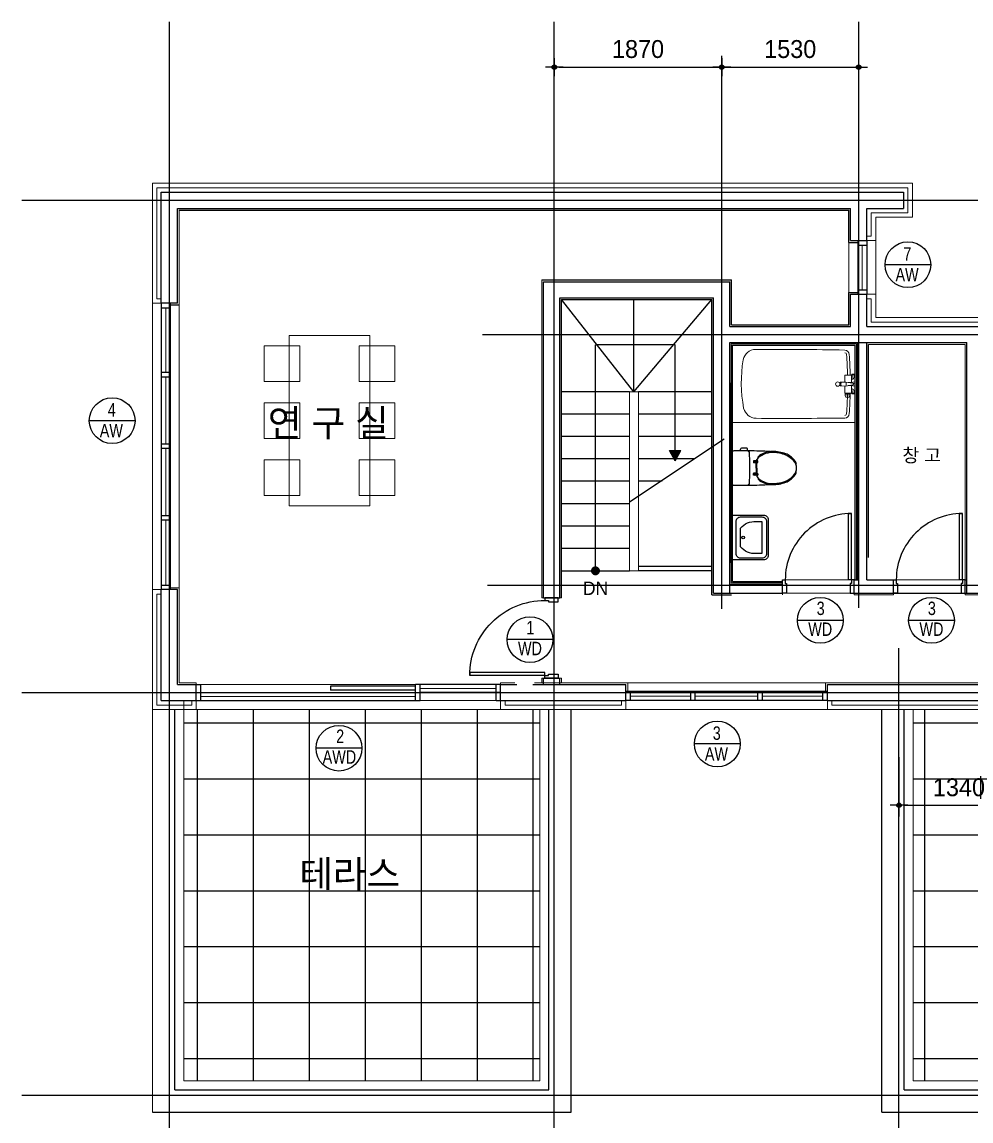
# Model space of a CAD drawing. Header units: millimetres. Extents: x 2237537 to 2823092, y 532110 to 734861.
# Drawn here: x 2414913 to 2425515, y 711177 to 723457 of the extents above; entities that cross this region are included whole.
import ezdxf
from ezdxf.enums import TextEntityAlignment as Align
from ezdxf.lldxf.tags import DXFTag

# ---------------------------------------------------------------- set-up
doc = ezdxf.new("R2010")
doc.units = ezdxf.units.MM
doc.header["$LTSCALE"] = 300
doc.header["$MEASUREMENT"] = 0
doc.layers.get('0').update_dxf_attribs({"lineweight": 0})
for name, color, linetype in [('2', 2, 'Continuous'), ('3', 3, 'Continuous'), ('5HAT', 5, 'Continuous'), ('6', 6, 'Continuous'), ("A'_CWAL", 2, 'Continuous'), ('CEN', 1, 'CEN'), ('COL', 2, 'Continuous'), ('DIM', 7, 'Continuous'), ('TEX', 3, 'Continuous'), ('TOILET', 6, 'Continuous'), ('WAL', 3, 'Continuous'), ('WID', 4, 'Continuous')]:
    doc.layers.add(name, color=color, linetype=linetype)
for name, color, linetype, lineweight in [('2D', 92, 'Continuous', 5), ('DOOR', 6, 'Continuous', 9), ('HH', 8, 'Continuous', 9), ('가구', 8, 'Continuous', 5), ('마감', 154, 'Continuous', 9), ('타이틀글자', 7, 'Continuous', 13)]:
    doc.layers.add(name, color=color, linetype=linetype, lineweight=lineweight)
doc.layers.add('면적', color=62, linetype='Continuous', plot=False)
doc.styles.get("Standard").update_dxf_attribs({"font": 'Expo M.ttf'})
doc.styles.add('울릉도', font='Expo M.ttf')
doc.styles.add('주열', font='Dotum.ttf')
doc.styles.add('휴먼세엑스포', font='Dotum.ttf')
tags = doc.linetypes.add('CEN', pattern=[62, 60, -1, 0, -1]).pattern_tags.tags
tags[10:11] = [DXFTag(74, 4), DXFTag(75, 0), DXFTag(340, '0'), DXFTag(46, 1.0), DXFTag(50, 0.0), DXFTag(44, 0.0), DXFTag(45, 0.0)]
tags[8:9] = [DXFTag(74, 4), DXFTag(75, 0), DXFTag(340, '0'), DXFTag(46, 1.0), DXFTag(50, 0.0), DXFTag(44, 0.0), DXFTag(45, 0.0)]
tags[6:7] = [DXFTag(74, 4), DXFTag(75, 0), DXFTag(340, '0'), DXFTag(46, 1.0), DXFTag(50, 0.0), DXFTag(44, 0.0), DXFTag(45, 0.0)]
tags[4:5] = [DXFTag(74, 4), DXFTag(75, 0), DXFTag(340, '0'), DXFTag(46, 1.0), DXFTag(50, 0.0), DXFTag(44, 0.0), DXFTag(45, 0.0)]
tags = doc.linetypes.add('HID', pattern=[2.3, 1.5, -0.8]).pattern_tags.tags
tags[6:7] = [DXFTag(74, 4), DXFTag(75, 0), DXFTag(340, '0'), DXFTag(46, 1.0), DXFTag(50, 0.0), DXFTag(44, 0.0), DXFTag(45, 0.0)]
tags[4:5] = [DXFTag(74, 4), DXFTag(75, 0), DXFTag(340, '0'), DXFTag(46, 1.0), DXFTag(50, 0.0), DXFTag(44, 0.0), DXFTag(45, 0.0)]
tags = doc.linetypes.add('HID3', pattern=[4.5, 3, -1.5]).pattern_tags.tags
tags[6:7] = [DXFTag(74, 4), DXFTag(75, 0), DXFTag(340, '0'), DXFTag(46, 1.0), DXFTag(50, 0.0), DXFTag(44, 0.0), DXFTag(45, 0.0)]
tags[4:5] = [DXFTag(74, 4), DXFTag(75, 0), DXFTag(340, '0'), DXFTag(46, 1.0), DXFTag(50, 0.0), DXFTag(44, 0.0), DXFTag(45, 0.0)]
tags = doc.linetypes.add('HIDDEN2', pattern=[4.7625, 3.175, -1.5875]).pattern_tags.tags
tags[6:7] = [DXFTag(74, 4), DXFTag(75, 0), DXFTag(340, '0'), DXFTag(46, 1.0), DXFTag(50, 0.0), DXFTag(44, 0.0), DXFTag(45, 0.0)]
tags[4:5] = [DXFTag(74, 4), DXFTag(75, 0), DXFTag(340, '0'), DXFTag(46, 1.0), DXFTag(50, 0.0), DXFTag(44, 0.0), DXFTag(45, 0.0)]
doc.dimstyles.new('CPDIM1', dxfattribs={"dimtxt": 3, "dimasz": 1, "dimexe": 1.25, "dimexo": 1, "dimgap": 1, "dimtad": 1, "dimdec": 0, "dimzin": 1, "dimdsep": 46, "dimtxsty": '휴먼세엑스포', "dimblk1": 'Z_DOT', "dimblk2": 'Z_DOT', "dimsah": 1, "dimcen": 2.5, "dimadec": 0, "dimazin": 0, "dimtfac": 1, "dimtdec": 0, "dimtix": 1, "dimtmove": 2, "dimatfit": 3, "dimldrblk": 'Z_DOT', "dimfxl": 1, "dimtolj": 1, "dimtzin": 1, "dimarcsym": 0})

# ---------------------------------------------------------------- blocks, each defined once
blk = doc.blocks.new('Z_DOT')
at = {"layer": 'DIM', "color": 7}
for p, q in [((-2, 0), (2, 0)), ((0, -2), (0, 2))]:
    blk.add_line(p, q, dxfattribs=at)
for radius in [0.5, 0.25]:
    blk.add_circle((0, 0), radius, dxfattribs=at)
blk = doc.blocks.new('*D52')
at = {"layer": 'DEFPOINTS', "color": 0}
for p in [(2424260, 722952), (2422730, 722247), (2424260, 722247)]:
    blk.add_point(p, dxfattribs=at)
at = {"layer": 'DIM', "color": 0, "lineweight": -2}
for p, q in [((2422730, 722347), (2422730, 723077)), ((2424260, 722347), (2424260, 723077)), ((2422780, 722952), (2424210, 722952))]:
    blk.add_line(p, q, dxfattribs=at)
at = {"layer": 'DIM', "color": 0, "lineweight": -2, "xscale": 50, "yscale": 50, "zscale": 50, "rotation": 180}
blk.add_blockref('Z_DOT', (2422730, 722952), dxfattribs=at)
at = {"layer": 'DIM', "color": 0, "lineweight": -2, "xscale": 50, "yscale": 50, "zscale": 50}
blk.add_blockref('Z_DOT', (2424260, 722952), dxfattribs=at)
at = {"layer": 'DIM', "color": 0, "insert": (2423495, 723153), "char_height": 200, "attachment_point": 5, "style": '휴먼세엑스포'}
blk.add_mtext('\\A1;1530', dxfattribs=at)
blk = doc.blocks.new('*D53')
at = {"layer": 'DEFPOINTS', "color": 0}
for p in [(2422730, 722952), (2420860, 722247), (2422730, 722247)]:
    blk.add_point(p, dxfattribs=at)
at = {"layer": 'DIM', "color": 0, "lineweight": -2}
for p, q in [((2420860, 722347), (2420860, 723077)), ((2422730, 722347), (2422730, 723077)), ((2420910, 722952), (2422680, 722952))]:
    blk.add_line(p, q, dxfattribs=at)
at = {"layer": 'DIM', "color": 0, "lineweight": -2, "xscale": 50, "yscale": 50, "zscale": 50, "rotation": 180}
blk.add_blockref('Z_DOT', (2420860, 722952), dxfattribs=at)
at = {"layer": 'DIM', "color": 0, "lineweight": -2, "xscale": 50, "yscale": 50, "zscale": 50}
blk.add_blockref('Z_DOT', (2422730, 722952), dxfattribs=at)
at = {"layer": 'DIM', "color": 0, "insert": (2421795, 723153), "char_height": 200, "attachment_point": 5, "style": '휴먼세엑스포'}
blk.add_mtext('\\A1;1870', dxfattribs=at)
blk = doc.blocks.new('*D14')
at = {"layer": 'DEFPOINTS', "color": 0}
for p in [(2424710, 715343), (2426050, 715343), (2426050, 714705)]:
    blk.add_point(p, dxfattribs=at)
at = {"layer": 'DIM', "color": 0, "lineweight": -2}
for p, q in [((2424710, 715243), (2424710, 714580)), ((2426050, 715243), (2426050, 714580)), ((2424760, 714705), (2426000, 714705))]:
    blk.add_line(p, q, dxfattribs=at)
at = {"layer": 'DIM', "color": 0, "lineweight": -2, "xscale": 50, "yscale": 50, "zscale": 50, "rotation": 180}
blk.add_blockref('Z_DOT', (2424710, 714705), dxfattribs=at)
at = {"layer": 'DIM', "color": 0, "lineweight": -2, "xscale": 50, "yscale": 50, "zscale": 50}
blk.add_blockref('Z_DOT', (2426050, 714705), dxfattribs=at)
at = {"layer": 'DIM', "color": 0, "insert": (2425380, 714905), "char_height": 200, "attachment_point": 5, "style": '휴먼세엑스포'}
blk.add_mtext('\\A1;1340', dxfattribs=at)

msp = doc.modelspace()

# ---------------------------------------------------------------- hatches: boundary and pattern name
at = {"layer": '5HAT'}
h = msp.add_hatch(dxfattribs=at)
h.set_pattern_fill('NET', color=256, scale=5000, style=0)
h.paths.add_polyline_path([(2420699.7, 715774.4), (2420259.7, 715774.4), (2416859.7, 715774.4), (2416719.7, 715774.4), (2416719.7, 711624.4), (2420699.7, 711624.4)])
h.paths.add_polyline_path([(2418198.6, 715342.3, -1), (2418709.9, 715342.3, -1)], flags=16)
h.paths.add_polyline_path([(2418234.6, 715132.1), (2418700.5, 715132.1), (2418700.5, 715357.1), (2418234.6, 715357.1)], flags=24)
h.paths.add_polyline_path([(2418384.6, 715362.8), (2418559, 715362.8), (2418559, 715593.4), (2418384.6, 715593.4)], flags=8)
h.paths.add_polyline_path([(2417931.4, 713696.3), (2419240.9, 713696.3), (2419240.9, 714168.8), (2417931.4, 714168.8)], flags=24)
h = msp.add_hatch(dxfattribs=at)
h.set_pattern_fill('NET', color=256, scale=5000, style=0)
h.paths.add_polyline_path([(2424869.7, 711624.4), (2429249.7, 711624.4), (2429249.7, 715774.4), (2428704.7, 715774.4), (2426904.7, 715774.4), (2424869.7, 715774.4)])
h.paths.add_polyline_path([(2427833.8, 715369.2, -1), (2428345.1, 715369.2, -1)], flags=16)
h.paths.add_polyline_path([(2427447.6, 715055.4), (2428161.7, 715055.4), (2428161.7, 714755.1), (2427447.6, 714755.1)], flags=24)
h.paths.add_polyline_path([(2425027.2, 715055.4), (2425732.1, 715055.4), (2425732.1, 714755.1), (2425027.2, 714755.1)], flags=24)
h.paths.add_polyline_path([(2427913.3, 715145.8), (2428260.4, 715145.8), (2428260.4, 715370.8), (2427913.3, 715370.8)], flags=24)
h.paths.add_polyline_path([(2428020.7, 715390.7), (2428152.1, 715390.7), (2428152.1, 715615.7), (2428020.7, 715615.7)], flags=8)
h.paths.add_polyline_path([(2426540.4, 713696.3), (2427849.9, 713696.3), (2427849.9, 714168.8), (2426540.4, 714168.8)], flags=24)
at = {"layer": '6', "ltscale": 10000}
h = msp.add_hatch(color=256, dxfattribs=at)
h.paths.add_polyline_path([(2422209.7, 718552.7), (2422209.7, 718667), (2422273.7, 718667)])
h.paths.add_polyline_path([(2422145.6, 718667), (2422209.7, 718667), (2422209.7, 718552.7)])

# ---------------------------------------------------------------- linework, layer by layer
at = {"ltscale": 10000}
for p, q in [((2421699.7, 719324.4), (2421699.7, 717324.4)), ((2421699.7, 719324.4), (2421799.7, 719324.4)), ((2421799.7, 719324.4), (2421799.7, 717324.4)), ((2421699.7, 717324.4), (2421799.7, 717324.4)), ((2423409.7, 717074.4), (2423409.7, 717224.4)), ((2423439.7, 717224.4), (2424179.7, 717224.4)), ((2424649.7, 717074.4), (2424649.7, 717224.4)), ((2424679.7, 717224.4), (2425419.7, 717224.4)), ((2424164.7, 717074.4), (2423454.7, 717074.4)), ((2425404.7, 717074.4), (2424694.7, 717074.4))]:
    msp.add_line(p, q, dxfattribs=at)
at = {"ltscale": 10000, "const_width": 50}
msp.add_lwpolyline([(2421344.7, 717324.4, -1), (2421294.7, 717324.4, -1)], format="xyb", close=True, dxfattribs=at)
at = {"layer": '2'}
msp.add_line((2424759.7, 721554.4), (2424759.7, 721374.4), dxfattribs=at)
at = {"layer": '2D', "lineweight": 9, "ltscale": 10}
for p, q in [((2424104.3, 719433.4), (2424104.3, 719508.1)), ((2424175.1, 719511.1), (2424107.3, 719511.1)), ((2424178.1, 719429.7), (2424178.1, 719508.1)), ((2424178.1, 719490.5), (2424183.1, 719490.5)), ((2424178.1, 719460.5), (2424183.1, 719460.5)), ((2424181.5, 719521.1), (2424214.7, 719521.1)), ((2424181.5, 719521.1), (2424181.5, 719501.2)), ((2424181.5, 719501.2), (2424188.6, 719501.2)), ((2424183.1, 719460.5), (2424183.1, 719490.5)), ((2424183.1, 719485.5), (2424183.6, 719485.5)), ((2424183.1, 719465.5), (2424183.6, 719465.5)), ((2424188.6, 719490.5), (2424188.6, 719503.2)), ((2424208.6, 719490.5), (2424208.6, 719503.2)), ((2424208.6, 719501.2), (2424214.7, 719501.2)), ((2424214.7, 719501.2), (2424214.7, 719521.1)), ((2424056.3, 719431.9), (2424115.1, 719433.7)), ((2424056.3, 719390.3), (2424115.1, 719388.5)), ((2424104.3, 719314.1), (2424104.3, 719388.8)), ((2424192.6, 719420.6), (2424115.5, 719433.7)), ((2424192.6, 719401.6), (2424115.5, 719388.5)), ((2424143.4, 719429), (2424165.2, 719429)), ((2424143.4, 719393.2), (2424165.2, 719393.2)), ((2424166.2, 719428), (2424219.7, 719435.3)), ((2424166.2, 719428), (2424166.2, 719425.1)), ((2424166.2, 719397.1), (2424166.2, 719394.2)), ((2424166.2, 719394.2), (2424219.7, 719386.9)), ((2424168.2, 719424.8), (2424168.2, 719426)), ((2424168.2, 719396.2), (2424168.2, 719397.4)), ((2424178.1, 719314.1), (2424178.1, 719392.6)), ((2424178.1, 719361.7), (2424183.1, 719361.7)), ((2424178.1, 719331.7), (2424183.1, 719331.7)), ((2424192.6, 719423.6), (2424181.4, 719422.6)), ((2424192.6, 719398.6), (2424181.4, 719399.7)), ((2424183.1, 719361.7), (2424183.1, 719331.7)), ((2424183.1, 719356.7), (2424183.6, 719356.7)), ((2424183.1, 719336.7), (2424183.6, 719336.7)), ((2424188.6, 719331.7), (2424188.6, 719319)), ((2424208.6, 719331.7), (2424208.6, 719319)), ((2424175.1, 719311.1), (2424107.3, 719311.1)), ((2424109, 719281.9), (2424109, 719303.1)), ((2424159.8, 719292.3), (2424109, 719292.3)), ((2424156.8, 719306.1), (2424112, 719306.1)), ((2424117, 719306.1), (2424117, 719311.1)), ((2424151.8, 719266.1), (2424117, 719266.1)), ((2424151.8, 719306.1), (2424151.8, 719311.1)), ((2424159.8, 719281.9), (2424159.8, 719303.1)), ((2424181.5, 719321.1), (2424181.5, 719301.2)), ((2424181.5, 719321.1), (2424188.6, 719321.1)), ((2424181.5, 719301.2), (2424214.7, 719301.2)), ((2424208.6, 719321.1), (2424214.7, 719321.1)), ((2424214.7, 719301.2), (2424214.7, 719321.1)), ((2422849.7, 718983.4), (2424219.7, 718983.4))]:
    msp.add_line(p, q, dxfattribs=at)
msp.add_circle((2424026.2, 719411.1), 25, dxfattribs=at)
for centre, radius, start, end in [((2423114.6, 719649.2), 150, 92.46785, 167.25293), ((2423177.7, 667080.6), 52718.5, 88.99268, 90.07556), ((2424104.5, 719740.9), 50, 0, 90), ((2424104.5, 719740.9), 20, 0, 90), ((2417674.7, 719310.8), 6464.1, 1.77627, 3.81591), ((2417704.7, 719310.8), 6464.1, 1.77627, 3.81591), ((2424559.4, 719430.7), 1610.9, 171.01565, 190.38749), ((2424107.3, 719508.1), 3, 90, 180), ((2424175.1, 719508.1), 3, 0, 90), ((2424183.6, 719490.5), 25, 270, 0), ((2424183.6, 719490.5), 5, 270, 0), ((2424198.6, 719503.2), 10, 0, 180), ((2424219.7, 719501.2), 5, 180, 270), ((2424163.4, 719411.1), 112.9, 171.28929, 188.71071), ((2424056.6, 719426.9), 5, 93.71615, 165.30388), ((2424056.6, 719395.3), 5, 194.69612, 266.28385), ((2424179.8, 719411.1), 117.6, 171.46671, 188.53329), ((2424068.3, 719427.3), 5, 93.71615, 165.30388), ((2424068.3, 719394.9), 5, 194.69612, 266.28385), ((2424115.3, 719430.7), 3, 86.77371, 93.71615), ((2424115.3, 719391.5), 3, 266.28385, 273.22629), ((2424043.6, 719411), 75.4, 343.51376, 16.82486), ((2424165.2, 719426), 3, 0, 90), ((2424165.2, 719396.2), 3, 270, 0), ((2424183.6, 719331.7), 25, 0, 90), ((2424183.6, 719331.7), 5, 0, 90), ((2424192.6, 719411.1), 12.5, 270, 101.08011), ((2424192.6, 719411.1), 9.53, 270, 90), ((2424107.3, 719314.1), 3, 180, 270), ((2424112, 719303.1), 3, 90, 180), ((2424138.9, 719287.1), 30.3, 189.81463, 223.80775), ((2417674.7, 719511.5), 6464.1, 356.18409, 358.22373), ((2424129.9, 719287.1), 30.3, 316.19225, 350.18537), ((2417704.7, 719511.2), 6464.1, 356.18409, 358.22373), ((2424156.8, 719303.1), 3, 0, 90), ((2424175.1, 719314.1), 3, 270, 0), ((2424198.6, 719319), 10, 180, 0), ((2424219.7, 719321.1), 5, 90, 180), ((2424219.7, 719301.2), 5, 180, 270), ((2423120, 719178.4), 150, 194.74313, 267.59012), ((2423479.1, 771157.3), 52130, 269.59834, 270.68731), ((2424104.5, 719081.3), 20, 270, 0), ((2424104.5, 719081), 50, 270, 0)]:
    msp.add_arc(centre, radius, start, end, dxfattribs=at)
at = {"layer": '3'}
for p, q in [((2424249.7, 717224.4), (2424249.7, 719874.4)), ((2424349.7, 717224.4), (2424349.7, 719874.4)), ((2422819.7, 717174.4), (2423409.7, 717174.4)), ((2423409.7, 717074.4), (2423409.7, 717174.4)), ((2424209.7, 717224.4), (2424249.7, 717224.4)), ((2424349.7, 717224.4), (2424649.7, 717224.4)), ((2424649.7, 717074.4), (2424649.7, 717174.4)), ((2425449.7, 717224.4), (2425469.7, 717224.4)), ((2422819.7, 717074.4), (2423409.7, 717074.4)), ((2424209.7, 717074.4), (2425469.7, 717074.4))]:
    msp.add_line(p, q, dxfattribs=at)
at = {"layer": '6', "ltscale": 10000}
for p, q in [((2416669.7, 721354.4), (2424149.7, 721354.4)), ((2424149.7, 720994.4), (2424149.7, 721354.4)), ((2424149.7, 720994.4), (2424249.7, 720994.4)), ((2420719.7, 720574.4), (2422839.7, 720574.4)), ((2422839.7, 720074.4), (2422839.7, 720574.4)), ((2420939.7, 720354.4), (2422619.7, 720354.4)), ((2420939.7, 717023.9), (2420939.7, 720354.4)), ((2421749.7, 719324.4), (2421749.7, 720354.4)), ((2424149.7, 720434.4), (2424249.7, 720434.4)), ((2424149.7, 720074.4), (2424149.7, 720434.4)), ((2416669.7, 720294.4), (2416569.7, 720294.4)), ((2422839.7, 720074.4), (2424149.7, 720074.4)), ((2421319.7, 717324.4), (2421319.7, 719849.4)), ((2422209.7, 719849.4), (2421319.7, 719849.4)), ((2422209.7, 718552.7), (2422209.7, 719849.4)), ((2422849.7, 717204.4), (2422849.7, 719844.4)), ((2422849.7, 719844.4), (2424219.7, 719844.4)), ((2424219.7, 717224.4), (2424219.7, 719844.4)), ((2424369.7, 717474.4), (2424369.7, 719854.4)), ((2421699.7, 719324.4), (2420939.7, 719324.4)), ((2422619.7, 719324.4), (2421799.7, 719324.4)), ((2421699.7, 719074.4), (2420939.7, 719074.4)), ((2422619.7, 719074.4), (2421799.7, 719074.4)), ((2421699.7, 718824.4), (2420939.7, 718824.4)), ((2421699.7, 718096.6), (2422757.8, 718799.9)), ((2422619.7, 718824.4), (2421799.7, 718824.4)), ((2422209.7, 718552.7), (2422145.6, 718667)), ((2422145.6, 718667), (2422273.7, 718667)), ((2422209.7, 718552.7), (2422273.7, 718667)), ((2421699.7, 718574.4), (2420939.7, 718574.4)), ((2422418.6, 718574.4), (2421799.7, 718574.4)), ((2421699.7, 718324.4), (2420939.7, 718324.4)), ((2422065.7, 718324.4), (2421799.7, 718324.4)), ((2421699.7, 718074.4), (2420939.7, 718074.4)), ((2421699.7, 717824.4), (2420939.7, 717824.4)), ((2421699.7, 717574.4), (2420939.7, 717574.4)), ((2422619.7, 717374.4), (2421799.7, 717374.4)), ((2420939.7, 717324.4), (2421699.7, 717324.4)), ((2422619.7, 717324.4), (2421799.7, 717324.4)), ((2422849.7, 717204.4), (2423409.7, 717204.4)), ((2416619.7, 711524.4), (2416619.7, 715774.4)), ((2420799.7, 711524.4), (2420799.7, 715774.4)), ((2421049.7, 711274.4), (2421049.7, 715774.4)), ((2424519.7, 711274.4), (2424519.7, 715774.4)), ((2424769.7, 711524.4), (2424769.7, 715774.4)), ((2416619.7, 711524.4), (2420799.7, 711524.4)), ((2424769.7, 711524.4), (2429349.7, 711524.4)), ((2416369.7, 711274.4), (2421049.7, 711274.4)), ((2424519.7, 711274.4), (2429599.7, 711274.4))]:
    msp.add_line(p, q, dxfattribs=at)
at = {"layer": '6'}
for q in [(2420939.7, 720354.4), (2422619.7, 720354.4)]:
    msp.add_line((2421749.7, 719324.4), q, dxfattribs=at)
at = {"layer": "A'_CWAL"}
for p, q in [((2416469.7, 721554.4), (2424759.7, 721554.4)), ((2416469.7, 720314.4), (2416469.7, 721554.4)), ((2416649.7, 721374.4), (2424169.7, 721374.4)), ((2416649.7, 720314.4), (2416649.7, 721374.4)), ((2424169.7, 721014.4), (2424169.7, 721374.4)), ((2424349.7, 721374.4), (2424759.7, 721374.4)), ((2424349.7, 721014.4), (2424349.7, 721374.4)), ((2424169.7, 721014.4), (2424349.7, 721014.4)), ((2420739.7, 717023.9), (2420739.7, 720554.4)), ((2420739.7, 720554.4), (2422819.7, 720554.4)), ((2422819.7, 720054.4), (2422819.7, 720554.4)), ((2416649.7, 720314.4), (2416469.7, 720314.4)), ((2420919.7, 720374.4), (2422639.7, 720374.4)), ((2420919.7, 717023.9), (2420919.7, 720374.4)), ((2422639.7, 717074.4), (2422639.7, 720374.4)), ((2424169.7, 720414.4), (2424349.7, 720414.4)), ((2424169.7, 720054.4), (2424169.7, 720414.4)), ((2424349.7, 720054.4), (2424349.7, 720414.4)), ((2422819.7, 720054.4), (2424169.7, 720054.4)), ((2424349.7, 720054.4), (2429499.7, 720054.4)), ((2422819.7, 719874.4), (2425469.7, 719874.4)), ((2422819.7, 717074.4), (2422819.7, 719874.4)), ((2425469.7, 717074.4), (2425469.7, 719874.4)), ((2422819.7, 719424.4), (2422819.7, 717414.4)), ((2422819.7, 717324.4), (2422819.7, 719424.4)), ((2416469.7, 715874.4), (2416469.7, 717114.4)), ((2416649.7, 717114.4), (2416469.7, 717114.4)), ((2416649.7, 716054.4), (2416649.7, 717114.4)), ((2422639.7, 717074.4), (2422819.7, 717074.4)), ((2425469.7, 717074.4), (2425959.7, 717074.4)), ((2416649.7, 716054.4), (2416859.7, 716054.4)), ((2416859.7, 715874.4), (2416859.7, 716054.4)), ((2420259.7, 715874.4), (2420259.7, 716054.4)), ((2420259.7, 716054.4), (2420439.7, 716054.4)), ((2420619.7, 716054.4), (2421659.7, 716054.4)), ((2420739.7, 716054.4), (2420739.7, 716123.9)), ((2420919.7, 716054.4), (2420919.7, 716123.9)), ((2421659.7, 715874.4), (2421659.7, 716054.4)), ((2423909.7, 715874.4), (2423909.7, 716054.4)), ((2423909.7, 716054.4), (2425959.7, 716054.4)), ((2416469.7, 715874.4), (2416859.7, 715874.4)), ((2420259.7, 715874.4), (2421659.7, 715874.4)), ((2423909.7, 715874.4), (2426904.7, 715874.4))]:
    msp.add_line(p, q, dxfattribs=at)
at = {"layer": 'CEN'}
for p, q in [((2416559.7, 709563.1), (2416559.7, 723456.6)), ((2420859.7, 715434.5), (2420859.7, 723456.6)), ((2424259.7, 716909.8), (2424259.7, 723456.6)), ((2424259.7, 719657.5), (2424259.7, 723456.6)), ((2422729.7, 716900.9), (2422729.7, 722347.2)), ((2414913.4, 721464.4), (2431111.7, 721464.4)), ((2420059.2, 719964.4), (2431147.5, 719964.4)), ((2420112.1, 717164.4), (2426587.1, 717164.4)), ((2420859.7, 709563.1), (2420859.7, 716459.6)), ((2424709.7, 709563.1), (2424709.7, 716459.6)), ((2414913.4, 715964.4), (2431111.7, 715964.4)), ((2414913.4, 711464.4), (2431111.7, 711464.4))]:
    msp.add_line(p, q, dxfattribs=at)
at = {"layer": 'COL', "ltscale": 10000}
for p, q in [((2420739.7, 717023.9), (2420919.7, 717023.9)), ((2420739.7, 716123.9), (2420919.7, 716123.9))]:
    msp.add_line(p, q, dxfattribs=at)
at = {"layer": 'DOOR'}
for p, q in [((2416369.7, 721654.4), (2424859.7, 721654.4)), ((2416369.7, 720314.4), (2416369.7, 721654.4)), ((2416419.7, 721604.4), (2424809.7, 721604.4)), ((2416419.7, 720364.4), (2416419.7, 721604.4)), ((2424809.7, 721604.4), (2424809.7, 721324.4)), ((2424859.7, 721654.4), (2424859.7, 721274.4)), ((2416669.7, 720294.4), (2416669.7, 721354.4)), ((2424399.7, 721324.4), (2424809.7, 721324.4)), ((2424399.7, 721064.4), (2424399.7, 721324.4)), ((2424449.7, 721274.4), (2424859.7, 721274.4)), ((2424449.7, 721014.4), (2424449.7, 721274.4)), ((2424349.7, 721064.4), (2424399.7, 721064.4)), ((2424349.7, 721014.4), (2424449.7, 721014.4)), ((2420719.7, 717023.9), (2420719.7, 720574.4)), ((2416469.7, 720314.4), (2416369.7, 720314.4)), ((2416469.7, 720364.4), (2416419.7, 720364.4)), ((2424349.7, 720414.4), (2424449.7, 720414.4)), ((2424349.7, 720364.4), (2424399.7, 720364.4)), ((2424399.7, 720104.4), (2424399.7, 720364.4)), ((2424449.7, 720154.4), (2424449.7, 720414.4)), ((2424399.7, 720104.4), (2429549.7, 720104.4)), ((2424449.7, 720154.4), (2429599.7, 720154.4)), ((2424369.7, 719854.4), (2425449.7, 719854.4)), ((2425449.7, 717224.4), (2425449.7, 719854.4)), ((2416669.7, 717134.4), (2416569.7, 717134.4)), ((2416669.7, 716074.4), (2416669.7, 717134.4)), ((2416369.7, 715774.4), (2416369.7, 717114.4)), ((2416469.7, 717114.4), (2416369.7, 717114.4)), ((2416419.7, 715824.4), (2416419.7, 717064.4)), ((2416469.7, 717064.4), (2416419.7, 717064.4)), ((2420739.7, 717023.9), (2420719.7, 717023.9)), ((2420919.7, 717023.9), (2420939.7, 717023.9)), ((2423409.7, 717074.4), (2423409.7, 717054.4)), ((2424209.7, 717074.4), (2424209.7, 717054.4)), ((2424209.7, 717054.4), (2424649.7, 717054.4)), ((2424649.7, 717074.4), (2424649.7, 717054.4)), ((2425449.7, 717074.4), (2425449.7, 717054.4)), ((2425449.7, 717054.4), (2425939.7, 717054.4)), ((2416669.7, 716074.4), (2416859.7, 716074.4)), ((2416859.7, 716074.4), (2416859.7, 716054.4)), ((2420259.7, 716054.4), (2420259.7, 716074.4)), ((2420259.7, 716074.4), (2420419.7, 716074.4)), ((2420639.7, 716074.4), (2421679.7, 716074.4)), ((2420719.7, 716074.4), (2420719.7, 716123.9)), ((2420739.7, 716123.9), (2420719.7, 716123.9)), ((2420919.7, 716123.9), (2420939.7, 716123.9)), ((2420939.7, 716074.4), (2420939.7, 716123.9)), ((2421679.7, 715974.4), (2421679.7, 716074.4)), ((2425939.7, 716074.4), (2423889.7, 716074.4)), ((2423889.7, 715974.4), (2423889.7, 716074.4)), ((2416369.7, 715774.4), (2416859.7, 715774.4)), ((2416369.7, 711274.4), (2416369.7, 715774.4)), ((2416419.7, 715824.4), (2416809.7, 715824.4)), ((2416809.7, 715874.4), (2416809.7, 715824.4)), ((2416859.7, 715874.4), (2416859.7, 715774.4)), ((2420259.7, 715874.4), (2420259.7, 715774.4)), ((2420259.7, 715774.4), (2421659.7, 715774.4)), ((2420309.7, 715874.4), (2420309.7, 715824.4)), ((2420309.7, 715824.4), (2421609.7, 715824.4)), ((2421609.7, 715874.4), (2421609.7, 715824.4)), ((2421659.7, 715874.4), (2421659.7, 715774.4)), ((2423909.7, 715874.4), (2423909.7, 715774.4)), ((2423909.7, 715774.4), (2426904.7, 715774.4)), ((2423959.7, 715874.4), (2423959.7, 715824.4)), ((2423959.7, 715824.4), (2426854.7, 715824.4))]:
    msp.add_line(p, q, dxfattribs=at)
at = {"layer": 'HH', "color": 5}
for p, q in [((2416719.7, 711624.4), (2416719.7, 715874.4)), ((2420699.7, 711624.4), (2420699.7, 715774.4)), ((2424869.7, 711624.4), (2424869.7, 715774.4)), ((2416719.7, 711624.4), (2420699.7, 711624.4)), ((2424869.7, 711624.4), (2429249.7, 711624.4))]:
    msp.add_line(p, q, dxfattribs=at)
at = {"layer": 'TOILET', "ltscale": 20}
for p, q in [((2422619.7, 717054.4), (2422619.7, 720354.4)), ((2422940.1, 718668), (2422940.1, 718683.6)), ((2423009.3, 718693.6), (2422950.1, 718693.6)), ((2423019.3, 718668), (2423019.3, 718683.6)), ((2423136.2, 718582), (2423136.2, 718598)), ((2423134.8, 718543), (2423080.7, 718543)), ((2423084.7, 718552), (2423084.7, 718534)), ((2423130.7, 718554), (2423086.7, 718554)), ((2423114.7, 718532), (2423086.7, 718532)), ((2423130.7, 718535.5), (2423109.7, 718535.5)), ((2423114.7, 718522), (2423114.7, 718533)), ((2423114.7, 718473), (2423114.7, 718518)), ((2423114.7, 718473), (2423114.7, 718428)), ((2423120.7, 718535), (2423116.7, 718535)), ((2423119.7, 718520), (2423116.7, 718520)), ((2423121.7, 718522), (2423121.7, 718569)), ((2423132.7, 718537.5), (2423132.7, 718552)), ((2423134.8, 718403), (2423080.7, 718403)), ((2423084.7, 718394), (2423084.7, 718412)), ((2423114.7, 718414), (2423086.7, 718414)), ((2423130.7, 718392), (2423086.7, 718392)), ((2423130.7, 718410.5), (2423109.7, 718410.5)), ((2423114.7, 718424), (2423114.7, 718413)), ((2423119.7, 718426), (2423116.7, 718426)), ((2423120.7, 718411), (2423116.7, 718411)), ((2423121.7, 718424), (2423121.7, 718377)), ((2423132.7, 718408.5), (2423132.7, 718394)), ((2423136.2, 718364), (2423136.2, 718348)), ((2422619.7, 717054.4), (2422839.7, 717054.4))]:
    msp.add_line(p, q, dxfattribs=at)
for points in [[(2423293.2, 718288, -0.0180711), (2423242.4, 718283.7, -0.0119651), (2423003.2, 718278), (2422869.5, 718278, -0.4142136), (2422849.7, 718297.8), (2422849.7, 718473), (2422849.7, 718648.2, -0.4142136), (2422869.5, 718668), (2423003.2, 718668, -0.0119651), (2423242.4, 718662.3, -0.0180711), (2423293.2, 718658, -0.0180711)], [(2423016.8, 718668, -0.4036498), (2423036.7, 718648.7, -0.0083708), (2423039.7, 718473, -0.0083708), (2423036.7, 718297.4, -0.4036498), (2423016.8, 718278)], [(2423285.7, 718657.8, -0.037987), (2423390.1, 718638.5, -0.1094725), (2423524.7, 718569.1, -0.1259179), (2423561, 718518.8)], [(2423123.7, 718390.4, 0.2891997), (2423124.3, 718389.3, 0.2891997)], [(2423285.7, 718288.2, 0.037987), (2423390.1, 718307.5, 0.1094725), (2423524.7, 718377, 0.1259179), (2423561, 718427.2)]]:
    msp.add_lwpolyline(points, format="xyb", dxfattribs=at)
for points in [[(2423123.7, 718473), (2423123.7, 718535.5)], [(2423123.7, 718473), (2423123.7, 718410.5)]]:
    msp.add_lwpolyline(points, dxfattribs=at)
for points in [[(2423249.7, 717896.4), (2423249.7, 717496.4, -0.4142136), (2423199.7, 717446.4), (2422849.7, 717446.4), (2422849.7, 717946.4), (2423199.7, 717946.4, -0.4142136)], [(2423229.7, 717876.4), (2423229.7, 717516.4, -0.4142136), (2423179.7, 717466.4), (2422939.7, 717466.4, -0.4142136), (2422889.7, 717516.4), (2422889.7, 717876.4, -0.4142136), (2422939.7, 717926.4), (2423179.7, 717926.4, -0.4142136)], [(2423179.7, 717876.4), (2423179.7, 717516.4), (2423114.7, 717516.4, -0.2307526), (2422939.7, 717591.4), (2422939.7, 717801.4, -0.2307526), (2423114.7, 717876.4)]]:
    msp.add_lwpolyline(points, format="xyb", close=True, dxfattribs=at)
for centre, radius in [((2423099.7, 718543), 12.5), ((2423099.7, 718543), 8), ((2423099.7, 718543), 8), ((2423099.7, 718403), 12.5), ((2423099.7, 718403), 8), ((2423099.7, 718403), 8), ((2422968.3, 717696.4), 15)]:
    msp.add_circle(centre, radius, dxfattribs=at)
for centre, radius, start, end in [((2422950.1, 718683.6), 10, 90, 180), ((2423009.3, 718683.6), 10, 0, 90), ((2423295.5, 718412.8), 233.7, 91.01052, 138.06649), ((2423296.3, 718414.3), 243.7, 89.45439, 131.08418), ((2423288.9, 718122.1), 524.4, 77.71675, 89.72923), ((2423302.4, 718246.9), 411.1, 69.67462, 90.51357), ((2423350.1, 718403), 237, 28.21482, 77.70736), ((2423347.7, 718399.2), 252.8, 39.46776, 67.31737), ((2423086.7, 718552), 2, 90, 180), ((2423086.7, 718534), 2, 180, 270), ((2423116.7, 718533), 2, 90, 180), ((2423116.7, 718522), 2, 180, 270), ((2423116.7, 718518), 2, 90, 180), ((2423119.7, 718522), 2, 270, 0), ((2423130.7, 718552), 2, 0, 90), ((2423130.7, 718537.5), 2, 270, 0), ((2423438.4, 718471.5), 136.9, 25.83899, 40.25841), ((2423541.3, 718527.3), 21.4, 325.16069, 352.1966), ((2423456.7, 718473.8), 110.2, 359.59516, 21.97344), ((2423456.7, 718472.2), 110.2, 338.02656, 0.40484), ((2423551.5, 718526.2), 11.2, 350.36362, 25.83899), ((2423086.7, 718412), 2, 90, 180), ((2423086.7, 718394), 2, 180, 270), ((2423116.7, 718428), 2, 180, 270), ((2423116.7, 718424), 2, 90, 180), ((2423116.7, 718413), 2, 180, 270), ((2423119.7, 718424), 2, 0, 90), ((2423295.5, 718533.2), 233.7, 221.93351, 268.98948), ((2423130.7, 718408.5), 2, 0, 90), ((2423130.7, 718394), 2, 270, 0), ((2423350.1, 718543.1), 237, 282.29264, 331.78518), ((2423347.7, 718546.8), 252.8, 292.68263, 320.53224), ((2423438.4, 718474.6), 136.9, 319.74159, 334.16101), ((2423541.3, 718418.8), 21.4, 7.8034, 34.83931), ((2423551.5, 718419.8), 11.2, 334.16101, 9.63638), ((2423296.3, 718531.7), 243.7, 228.91582, 270.54561), ((2423288.9, 718823.9), 524.4, 270.27077, 282.28325), ((2423302.4, 718699.1), 411.1, 269.48643, 290.32538)]:
    msp.add_arc(centre, radius, start, end, dxfattribs=at)
at = {"layer": 'WAL'}
for p, q in [((2420754.7, 717023.9), (2420904.7, 717023.9)), ((2420754.7, 716123.9), (2420904.7, 716123.9))]:
    msp.add_line(p, q, dxfattribs=at)
at = {"layer": 'WID'}
for p, q in [((2424249.7, 721014.4), (2424249.7, 720414.4)), ((2424249.7, 720964.4), (2424349.7, 720964.4)), ((2424349.7, 721014.4), (2424349.7, 720414.4)), ((2425065.4, 720744.3), (2424554.2, 720744.3)), ((2424249.7, 720464.4), (2424349.7, 720464.4)), ((2416469.7, 720314.4), (2416469.7, 717114.4)), ((2416569.7, 720314.4), (2416569.7, 717114.4)), ((2416469.7, 720264.4), (2416569.7, 720264.4)), ((2416569.7, 719539.4), (2416469.7, 719539.4)), ((2416569.7, 719489.4), (2416469.7, 719489.4)), ((2416176.5, 719002), (2415665.2, 719002)), ((2416569.7, 718739.4), (2416469.7, 718739.4)), ((2416569.7, 718689.4), (2416469.7, 718689.4)), ((2416569.7, 717939.4), (2416469.7, 717939.4)), ((2416569.7, 717889.4), (2416469.7, 717889.4)), ((2416469.7, 717164.4), (2416569.7, 717164.4)), ((2424086.4, 716771.2), (2423575.1, 716771.2)), ((2425328.4, 716771.2), (2424817.2, 716771.2)), ((2420843.8, 716555.8), (2420332.6, 716555.8)), ((2416859.7, 716054.4), (2416909.7, 716054.4)), ((2416909.7, 715874.4), (2416909.7, 716054.4)), ((2419309.7, 715874.4), (2419309.7, 716054.4)), ((2420259.7, 716054.4), (2419309.7, 716054.4)), ((2419359.7, 715874.4), (2419359.7, 716054.4)), ((2420209.7, 715874.4), (2420209.7, 716054.4)), ((2416909.7, 715964.4), (2419359.7, 715964.4)), ((2420259.7, 715964.4), (2419359.7, 715964.4)), ((2423909.7, 715974.4), (2421659.7, 715974.4)), ((2421709.7, 715874.4), (2421709.7, 715974.4)), ((2422384.7, 715874.4), (2422384.7, 715974.4)), ((2422434.7, 715874.4), (2422434.7, 715974.4)), ((2423134.7, 715874.4), (2423134.7, 715974.4)), ((2423184.7, 715874.4), (2423184.7, 715974.4)), ((2423859.7, 715874.4), (2423859.7, 715974.4)), ((2416859.7, 715874.4), (2419359.7, 715874.4)), ((2420209.7, 715874.4), (2420259.7, 715874.4)), ((2423909.7, 715874.4), (2421659.7, 715874.4)), ((2418709.9, 715342.3), (2418198.6, 715342.3)), ((2422935.9, 715389.6), (2422424.6, 715389.6))]:
    msp.add_line(p, q, dxfattribs=at)
for points in [[(2424179.7, 717224.4), (2424179.7, 717964.4, 0.4142136), (2423439.7, 717224.4, 0.4142136)], [(2425419.7, 717224.4), (2425419.7, 717964.4, 0.4142136), (2424679.7, 717224.4, 0.4142136)], [(2420754.7, 716153.9), (2419914.7, 716153.9, -0.4142136), (2420754.7, 716993.9, -0.4142136)]]:
    msp.add_lwpolyline(points, format="xyb", dxfattribs=at)
for points in [[(2424179.7, 717224.4), (2424144.7, 717224.4), (2424144.7, 717964.4), (2424179.7, 717964.4)], [(2425419.7, 717224.4), (2425384.7, 717224.4), (2425384.7, 717964.4), (2425419.7, 717964.4)], [(2420754.7, 716153.9), (2420754.7, 716188.9), (2419914.7, 716188.9), (2419914.7, 716153.9)]]:
    msp.add_lwpolyline(points, dxfattribs=at)
for points in [[(2423409.7, 717224.4), (2423439.7, 717224.4), (2423439.7, 717184.4), (2423454.7, 717184.4), (2423454.7, 717129.4), (2423454.7, 717074.4), (2423409.7, 717074.4)], [(2424209.7, 717224.4), (2424179.7, 717224.4), (2424179.7, 717184.4), (2424164.7, 717184.4), (2424164.7, 717129.4), (2424164.7, 717074.4), (2424209.7, 717074.4)], [(2424649.7, 717224.4), (2424679.7, 717224.4), (2424679.7, 717184.4), (2424694.7, 717184.4), (2424694.7, 717129.4), (2424694.7, 717074.4), (2424649.7, 717074.4)], [(2425449.7, 717224.4), (2425419.7, 717224.4), (2425419.7, 717184.4), (2425404.7, 717184.4), (2425404.7, 717129.4), (2425404.7, 717074.4), (2425449.7, 717074.4)], [(2420754.7, 717023.9), (2420754.7, 716993.9), (2420794.7, 716993.9), (2420794.7, 716978.9), (2420849.7, 716978.9), (2420904.7, 716978.9), (2420904.7, 717023.9)], [(2420754.7, 716123.9), (2420754.7, 716153.9), (2420794.7, 716153.9), (2420794.7, 716168.9), (2420849.7, 716168.9), (2420904.7, 716168.9), (2420904.7, 716123.9)]]:
    msp.add_lwpolyline(points, close=True, dxfattribs=at)
for centre in [(2424809.8, 720744.3), (2415920.9, 719002), (2423830.8, 716771.2), (2425072.8, 716771.2), (2420588.2, 716555.8), (2418454.2, 715342.3), (2422680.3, 715389.6)]:
    msp.add_circle(centre, 255.6, dxfattribs=at)
at = {"layer": '가구', "color": 150, "linetype": 'HIDDEN2', "lineweight": 9, "ltscale": 20}
for p, q in [((2416369.7, 720314.4), (2416369.7, 717114.4)), ((2416519.7, 720264.4), (2416519.7, 719539.4)), ((2416669.7, 717134.4), (2416669.7, 720294.4)), ((2416519.7, 719489.4), (2416519.7, 718739.4)), ((2416519.7, 718689.4), (2416519.7, 717939.4)), ((2416519.7, 717889.4), (2416519.7, 717164.4)), ((2419309.7, 716054.4), (2416909.7, 716054.4)), ((2421679.7, 716074.4), (2423889.7, 716074.4)), ((2416909.7, 715919.1), (2419309.7, 715919.1)), ((2420209.7, 716009.4), (2419359.7, 716009.4)), ((2421709.7, 715924.4), (2422384.7, 715924.4)), ((2422434.7, 715924.4), (2423134.7, 715924.4)), ((2423184.7, 715924.4), (2423859.7, 715924.4)), ((2416859.7, 715774.4), (2420259.7, 715774.4)), ((2419359.7, 715874.4), (2420209.7, 715874.4)), ((2423909.7, 715774.4), (2421659.7, 715774.4))]:
    msp.add_line(p, q, dxfattribs=at)
at = {"layer": '가구', "linetype": 'HID', "ltscale": 0.2}
for p, q in [((2422834.7, 717189.4), (2422834.7, 719859.4)), ((2422834.7, 719859.4), (2424234.7, 719859.4)), ((2424234.7, 717224.4), (2424234.7, 719859.4)), ((2422834.7, 717189.4), (2423409.7, 717189.4))]:
    msp.add_line(p, q, dxfattribs=at)
at = {"layer": '가구', "linetype": 'HID'}
for points in [[(2418799.1, 719952), (2418799.1, 718052), (2417899.1, 718052), (2417899.1, 719952)], [(2417618.5, 719839.4), (2417618.5, 719439.4), (2418018.5, 719439.4), (2418018.5, 719839.4)], [(2419079.7, 719839.4), (2419079.7, 719439.4), (2418679.7, 719439.4), (2418679.7, 719839.4)], [(2417618.5, 719202), (2417618.5, 718802), (2418018.5, 718802), (2418018.5, 719202)], [(2419079.7, 719202), (2419079.7, 718802), (2418679.7, 718802), (2418679.7, 719202)], [(2417618.5, 718164.6), (2417618.5, 718564.6), (2418018.5, 718564.6), (2418018.5, 718164.6)], [(2419079.7, 718164.6), (2419079.7, 718564.6), (2418679.7, 718564.6), (2418679.7, 718164.6)]]:
    msp.add_lwpolyline(points, close=True, dxfattribs=at)
at = {"layer": '마감'}
for p, q in [((2424149.7, 720994.4), (2424149.7, 720434.4)), ((2424299.7, 720964.4), (2424299.7, 720464.4)), ((2424449.7, 720414.4), (2424449.7, 721014.4))]:
    msp.add_line(p, q, dxfattribs=at)
at = {"layer": '면적', "color": 6, "linetype": 'HID3', "ltscale": 0.5}
for p, q in [((2419309.7, 716035.5), (2418359.7, 716035.5)), ((2418359.7, 716035.5), (2418359.7, 715990.5)), ((2419309.7, 715990.5), (2418359.7, 715990.5))]:
    msp.add_line(p, q, dxfattribs=at)

# ---------------------------------------------------------------- texts
at = {"layer": 'TEX', "style": '주열'}
msp.add_text('DN', height=150.11, dxfattribs=at).set_placement((2421178.8, 717054.2))
at = {"layer": 'WID', "width": 0.8}
for s, p in [('7', (2424759.5, 720790.6)), ('AW', (2424671.2, 720558.4)), ('4', (2415870.6, 719048.3)), ('AW', (2415782.2, 718816.1)), ('3', (2423790.5, 716830.2)), ('3', (2425032.6, 716830.2)), ('1', (2420548, 716614.8)), ('WD', (2423696.9, 716597.2)), ('WD', (2424938.9, 716597.2)), ('WD', (2420454.3, 716381.8)), ('2', (2418423, 715401.2)), ('3', (2422630, 715435.9)), ('AWD', (2418272.1, 715169.6)), ('AW', (2422541.6, 715203.6))]:
    msp.add_text(s, height=150, dxfattribs=at).set_placement(p)
at = {"layer": '타이틀글자', "style": '울릉도'}
for s, p in [('연 구 실', (2417659.5, 718826.2)), ('테라스', (2418010.1, 713788.6))]:
    msp.add_text(s, height=300, dxfattribs=at).set_placement(p)
msp.add_text('창 고', height=150, dxfattribs=at).set_placement((2425179.9, 718690), align=Align.TOP_RIGHT)

# ---------------------------------------------------------------- dimensions: what is measured, and where the dimension line sits
at = {"layer": 'DIM'}
for base, p1, p2, picture, middle in [((2422729.7, 722952.4), (2420859.7, 722246.9), (2422729.7, 722246.9), '*D53', (2421794.7, 723152.5)), ((2424259.7, 722952.4), (2422729.7, 722246.9), (2424259.7, 722246.9), '*D52', (2423494.7, 723152.5)), ((2426049.7, 714705.1), (2424709.7, 715343.2), (2426049.7, 715343.2), '*D14', (2425379.7, 714905.2))]:
    dim = msp.add_linear_dim(base=base, p1=p1, p2=p2, dimstyle='CPDIM1', override={"dimscale": 100, "dimtxt": 2, "dimasz": 0.5}, dxfattribs=at)
    dim.commit()
    dim.dimension.update_dxf_attribs({"geometry": picture, "text_midpoint": middle})

doc.saveas('drawing.dxf')
